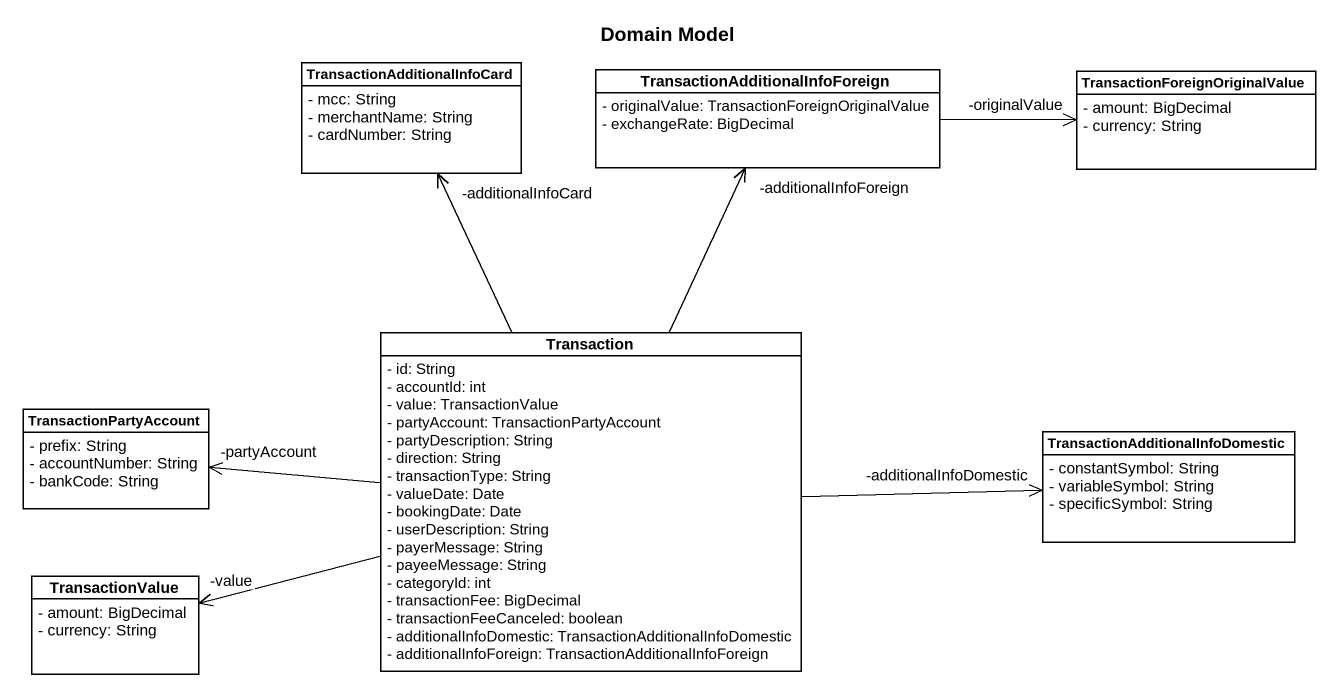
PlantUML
@startuml
title Domain Model
hide circle
hide empty members
skinparam classAttributeIconSize 0
class "TransactionAdditionalInfoCard" as TransactionAdditionalInfoCar {
  - mcc: String
  - merchantName: String
  - cardNumber: String
}
class "TransactionAdditionalInfoForeign" as TransactionAdditionalInfoFor {
  - originalValue: TransactionForeignOriginalValue
  - exchangeRate: BigDecimal
}
class "TransactionForeignOriginalValue" as TransactionForeignOriginalVa {
  - amount: BigDecimal
  - currency: String
}
class Transaction {
  - id: String
  - accountId: int
  - value: TransactionValue
  - partyAccount: TransactionPartyAccount
  - partyDescription: String
  - direction: String
  - transactionType: String
  - valueDate: Date
  - bookingDate: Date
  - userDescription: String
  - payerMessage: String
  - payeeMessage: String
  - categoryId: int
  - transactionFee: BigDecimal
  - transactionFeeCanceled: boolean
  - additionalInfoDomestic: TransactionAdditionalInfoDomestic
  - additionalInfoForeign: TransactionAdditionalInfoForeign
}
class TransactionPartyAccount {
  - prefix: String
  - accountNumber: String
  - bankCode: String
}
class "TransactionAdditionalInfoDomestic" as TransactionAdditionalInfoDom {
  - constantSymbol: String
  - variableSymbol: String
  - specificSymbol: String
}
class TransactionValue {
  - amount: BigDecimal
  - currency: String
}
TransactionAdditionalInfoFor -right-> "-originalValue" TransactionForeignOriginalVa
Transaction -up-> "-additionalInfoCard" TransactionAdditionalInfoCar
Transaction -up-> "-additionalInfoForeign" TransactionAdditionalInfoFor
Transaction -left-> "-partyAccount" TransactionPartyAccount
Transaction -right-> "-additionalInfoDomestic" TransactionAdditionalInfoDom
Transaction -left-> "-value" TransactionValue
@enduml
